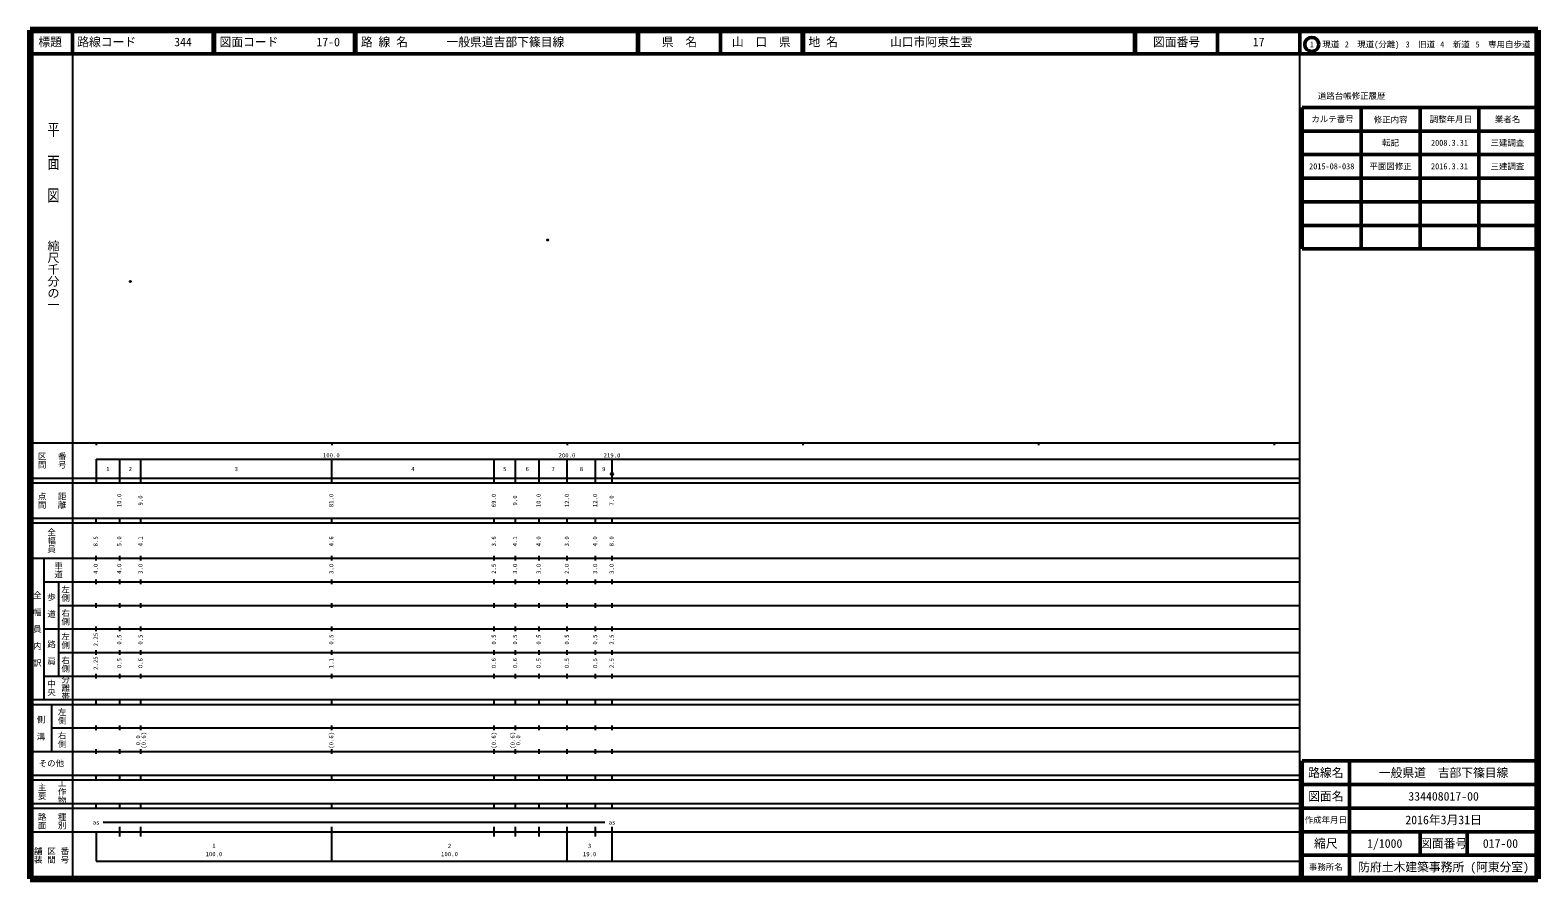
# Model space of a CAD drawing. Units: millimetres on the paper. Extents: x 40 to 680, y 20 to 380.
import ezdxf
from ezdxf.enums import TextEntityAlignment as Align

# ---------------------------------------------------------------- set-up
doc = ezdxf.new("R2010")
doc.units = ezdxf.units.MM
doc.header["$PDMODE"] = 32
doc.header["$PDSIZE"] = 0.5
doc.layers.add('M-OTRS', color=6, linetype='Continuous')
doc.layers.add('M-TTL-TXT', color=7, linetype='Continuous')
for name, color, linetype, lineweight in [('M-TTL', 2, 'Continuous', 140), ('M-TTL-BAND', 7, 'Continuous', 25), ('M-TTL-FRAM', 2, 'Continuous', 50), ('M-TTL-LINE', 7, 'Continuous', 50)]:
    doc.layers.add(name, color=color, linetype=linetype, lineweight=lineweight)
doc.styles.add('@ＭＳ ゴシック', font='')
doc.styles.add('ＭＳ ゴシック', font='')
doc.styles.get('@ＭＳ ゴシック').set_extended_font_data('@MS Gothic')
doc.styles.get('ＭＳ ゴシック').set_extended_font_data('MS Gothic')

msp = doc.modelspace()

# ---------------------------------------------------------------- hatches: boundary and pattern name
at = {"layer": 'M-TTL-BAND'}
msp.add_hatch(color=256, dxfattribs=at).paths.add_polyline_path([(287.487, 191.767, 1), (286.487, 191.767, 1)])

# ---------------------------------------------------------------- linework, layer by layer
at = {"layer": 'M-OTRS'}
for p in [(259.69, 290.967), (82.492, 273.386)]:
    msp.add_point(p, dxfattribs=at)
at = {"layer": 'M-TTL'}
for p, q in [((40, 380), (40, 20)), ((680, 380), (40, 380)), ((680, 20), (680, 380)), ((40, 20), (680, 20))]:
    msp.add_line(p, q, dxfattribs=at)
at = {"layer": 'M-TTL-BAND'}
for p, q in [((58, 370), (58, 20)), ((579, 20), (579, 370)), ((40, 205), (579, 205)), ((68, 205), (68, 204)), ((168, 205), (168, 204)), ((268, 205), (268, 204)), ((368, 205), (368, 204)), ((468, 205), (468, 204)), ((568, 205), (568, 204)), ((68, 198), (579, 198)), ((68, 198), (68, 188)), ((78, 188), (78, 198)), ((87, 188), (87, 198)), ((168, 188), (168, 198)), ((237, 188), (237, 198)), ((246, 188), (246, 198)), ((256, 188), (256, 198)), ((268, 188), (268, 198)), ((280, 188), (280, 198)), ((287, 188), (287, 198)), ((40, 190), (579, 190)), ((40, 188), (579, 188)), ((40, 173), (579, 173)), ((68, 171), (68, 173)), ((78, 171), (78, 173)), ((87, 171), (87, 173)), ((168, 171), (168, 173)), ((237, 171), (237, 173)), ((246, 171), (246, 173)), ((256, 171), (256, 173)), ((268, 171), (268, 173)), ((280, 171), (280, 173)), ((287, 171), (287, 173)), ((40, 171), (579, 171)), ((40, 156), (579, 156)), ((46, 96), (46, 156)), ((68, 155), (68, 157)), ((78, 155), (78, 157)), ((87, 155), (87, 157)), ((168, 155), (168, 157)), ((237, 155), (237, 157)), ((246, 155), (246, 157)), ((256, 155), (256, 157)), ((268, 155), (268, 157)), ((280, 155), (280, 157)), ((287, 155), (287, 157)), ((46, 146), (579, 146)), ((52, 146), (52, 106)), ((68, 145), (68, 147)), ((78, 145), (78, 147)), ((87, 145), (87, 147)), ((168, 145), (168, 147)), ((237, 145), (237, 147)), ((246, 145), (246, 147)), ((256, 145), (256, 147)), ((268, 145), (268, 147)), ((280, 145), (280, 147)), ((287, 145), (287, 147)), ((52, 136), (579, 136)), ((68, 135), (68, 137)), ((78, 135), (78, 137)), ((87, 135), (87, 137)), ((168, 135), (168, 137)), ((237, 135), (237, 137)), ((246, 135), (246, 137)), ((256, 135), (256, 137)), ((268, 135), (268, 137)), ((280, 135), (280, 137)), ((287, 135), (287, 137)), ((46, 126), (579, 126)), ((68, 125), (68, 127)), ((78, 125), (78, 127)), ((87, 125), (87, 127)), ((168, 125), (168, 127)), ((237, 125), (237, 127)), ((246, 125), (246, 127)), ((256, 125), (256, 127)), ((268, 125), (268, 127)), ((280, 125), (280, 127)), ((287, 125), (287, 127)), ((52, 116), (579, 116)), ((68, 115), (68, 117)), ((78, 115), (78, 117)), ((87, 115), (87, 117)), ((168, 115), (168, 117)), ((237, 115), (237, 117)), ((246, 115), (246, 117)), ((256, 115), (256, 117)), ((268, 115), (268, 117)), ((280, 115), (280, 117)), ((287, 115), (287, 117)), ((46, 106), (579, 106)), ((68, 105), (68, 107)), ((78, 105), (78, 107)), ((87, 105), (87, 107)), ((168, 105), (168, 107)), ((237, 105), (237, 107)), ((246, 105), (246, 107)), ((256, 105), (256, 107)), ((268, 105), (268, 107)), ((280, 105), (280, 107)), ((287, 105), (287, 107)), ((40, 96), (579, 96)), ((68, 94), (68, 96)), ((78, 94), (78, 96)), ((87, 94), (87, 96)), ((168, 94), (168, 96)), ((237, 94), (237, 96)), ((246, 94), (246, 96)), ((256, 94), (256, 96)), ((268, 94), (268, 96)), ((280, 94), (280, 96)), ((287, 94), (287, 96)), ((40, 94), (579, 94)), ((49, 94), (49, 74)), ((49, 84), (579, 84)), ((68, 83), (68, 85)), ((78, 83), (78, 85)), ((87, 83), (87, 85)), ((168, 83), (168, 85)), ((237, 83), (237, 85)), ((246, 83), (246, 85)), ((256, 83), (256, 85)), ((268, 83), (268, 85)), ((280, 83), (280, 85)), ((287, 83), (287, 85)), ((40, 74), (579, 74)), ((68, 73), (68, 75)), ((78, 73), (78, 75)), ((87, 73), (87, 75)), ((168, 73), (168, 75)), ((237, 73), (237, 75)), ((246, 73), (246, 75)), ((256, 73), (256, 75)), ((268, 73), (268, 75)), ((280, 73), (280, 75)), ((287, 73), (287, 75)), ((40, 64), (579, 64)), ((68, 62), (68, 64)), ((78, 62), (78, 64)), ((87, 62), (87, 64)), ((168, 62), (168, 64)), ((237, 62), (237, 64)), ((246, 62), (246, 64)), ((256, 62), (256, 64)), ((268, 62), (268, 64)), ((280, 62), (280, 64)), ((287, 62), (287, 64)), ((40, 62), (579, 62)), ((40, 52), (579, 52)), ((68, 50), (68, 52)), ((78, 50), (78, 52)), ((87, 50), (87, 52)), ((168, 50), (168, 52)), ((237, 50), (237, 52)), ((246, 50), (246, 52)), ((256, 50), (256, 52)), ((268, 50), (268, 52)), ((280, 50), (280, 52)), ((287, 50), (287, 52)), ((40, 50), (579, 50)), ((40, 40), (579, 40)), ((68, 40), (68, 27.5)), ((71, 44), (284, 44)), ((78, 38), (78, 42)), ((87, 38), (87, 42)), ((168, 27.5), (168, 42)), ((237, 38), (237, 42)), ((246, 38), (246, 42)), ((256, 38), (256, 42)), ((268, 27.5), (268, 42)), ((280, 38), (280, 42)), ((287, 27.5), (287, 42)), ((68, 27.5), (579, 27.5))]:
    msp.add_line(p, q, dxfattribs=at)
msp.add_circle((286.987, 191.767), 0.5, dxfattribs=at)
at = {"layer": 'M-TTL-FRAM'}
for p, q in [((580, 347.197), (580, 287.197)), ((580, 347.197), (680, 347.197)), ((580, 287.197), (680, 287.197)), ((680, 70), (580, 70)), ((580, 70), (580, 20))]:
    msp.add_line(p, q, dxfattribs=at)
at = {"layer": 'M-TTL-LINE'}
for p, q in [((58, 380), (58, 370)), ((117.75, 380), (117.75, 370)), ((118.25, 380), (118.25, 370)), ((177.75, 380), (177.75, 370)), ((178.25, 380), (178.25, 370)), ((297.75, 380), (297.75, 370)), ((298.25, 380), (298.25, 370)), ((333, 380), (333, 370)), ((367.75, 380), (367.75, 370)), ((368.25, 380), (368.25, 370)), ((508.747, 380), (508.747, 370)), ((509.247, 380), (509.247, 370)), ((543.997, 380), (543.997, 370)), ((579, 380), (579, 370)), ((40, 370), (680, 370)), ((605, 347.197), (605, 287.197)), ((630, 347.197), (630, 287.197)), ((655, 347.197), (655, 287.197)), ((580, 337.197), (680, 337.197)), ((580, 327.197), (680, 327.197)), ((580, 317.197), (680, 317.197)), ((580, 307.197), (680, 307.197)), ((580, 297.197), (680, 297.197)), ((600, 70), (600, 20)), ((680, 60), (580, 60)), ((680, 50), (580, 50)), ((680, 40), (580, 40)), ((630, 40), (630, 30)), ((650, 40), (650, 30)), ((680, 30), (580, 30))]:
    msp.add_line(p, q, dxfattribs=at)
msp.add_circle((584.031, 373.958), 3, dxfattribs=at)

# ---------------------------------------------------------------- texts
at = {"layer": 'M-TTL-BAND', "style": '@ＭＳ ゴシック', "width": 1.4}
msp.add_text('平  面  図', height=3.666, rotation=270, dxfattribs=at).set_placement((49.777, 306.475), align=Align.MIDDLE_RIGHT)
at = {"layer": 'M-TTL-BAND', "style": '@ＭＳ ゴシック'}
msp.add_text('縮尺千分の一', height=3.666, rotation=270, dxfattribs=at).set_placement((49.777, 261.03), align=Align.MIDDLE_RIGHT)
for s, p in [('区間', (45, 197.5)), ('番号', (53.5, 197.5)), ('点間', (45, 180.5)), ('距離', (53.5, 180.5)), ('全幅員', (49, 163.5)), ('車道', (52, 151)), ('全\u3000幅\u3000員\u3000内\u3000訳', (43, 126)), ('歩\u3000道', (49, 136)), ('左側', (55, 141)), ('右側', (55, 131)), ('左側', (55, 121)), ('路\u3000肩', (49, 116)), ('右側', (55, 111)), ('中央', (49, 101)), ('分離帯', (55, 101)), ('左側', (53.5, 89)), ('側\u3000溝', (44.5, 84)), ('右側', (53.5, 79)), ('主要', (45, 57)), ('工作物', (53.5, 57)), ('路面', (45, 44.5)), ('種別', (53.5, 44.5)), ('舗装', (43.333, 30)), ('区間', (49, 30)), ('番号', (54.667, 30))]:
    msp.add_text(s, height=2.566, rotation=270, dxfattribs=at).set_placement(p, align=Align.MIDDLE_CENTER)
at = {"layer": 'M-TTL-BAND', "style": 'ＭＳ ゴシック'}
for s, p in [('100.0', (167.844, 198.195)), ('200.0', (267.844, 198.195)), ('219.0', (287, 198.195)), ('1', (73, 192.405)), ('2', (82.5, 192.405)), ('3', (127.5, 192.405)), ('4', (202.5, 192.405)), ('5', (241.5, 192.405)), ('6', (251, 192.405)), ('7', (262, 192.405)), ('8', (274, 192.405)), ('9', (283.5, 192.405)), ('as', (68, 42.5)), ('as', (287, 42.5)), ('1', (118, 32.523)), ('2', (218, 32.523)), ('3', (277.5, 32.523)), ('100.0', (118, 29.033)), ('100.0', (218, 29.033)), ('19.0', (277.5, 29.033))]:
    msp.add_text(s, height=1.833, dxfattribs=at).set_placement(p, align=Align.BOTTOM_CENTER)
for s, p in [('10.0', (79.266, 180.5)), ('9.0', (88.266, 180.5)), ('81.0', (169.266, 180.5)), ('69.0', (238.266, 180.5)), ('9.0', (247.266, 180.5)), ('10.0', (257.266, 180.5)), ('12.0', (269.266, 180.5)), ('12.0', (281.266, 180.5)), ('7.0', (288.266, 180.5)), ('8.5', (69.266, 163.174)), ('5.0', (79.266, 163.174)), ('4.1', (88.266, 163.174)), ('4.6', (169.266, 163.174)), ('3.6', (238.266, 163.174)), ('4.1', (247.266, 163.174)), ('4.0', (257.266, 163.174)), ('3.0', (269.266, 163.174)), ('4.0', (281.266, 163.174)), ('8.0', (288.266, 163.174)), ('4.0', (69.266, 151.5)), ('4.0', (79.266, 151.5)), ('3.0', (88.266, 151.5)), ('3.0', (169.266, 151.5)), ('2.5', (238.266, 151.5)), ('3.0', (247.266, 151.5)), ('3.0', (257.266, 151.5)), ('2.0', (269.266, 151.5)), ('3.0', (281.266, 151.5)), ('3.0', (288.266, 151.5)), ('2.25', (69.266, 121.5)), ('0.5', (79.266, 121.5)), ('0.5', (88.266, 121.5)), ('0.5', (169.266, 121.5)), ('0.5', (238.266, 121.5)), ('0.5', (247.266, 121.5)), ('0.5', (257.266, 121.5)), ('0.5', (269.266, 121.5)), ('0.5', (281.266, 121.5)), ('2.5', (288.266, 121.5)), ('2.25', (69.266, 111.5)), ('0.5', (79.266, 111.5)), ('0.6', (88.266, 111.5)), ('1.1', (169.266, 111.5)), ('0.6', (238.266, 111.5)), ('0.6', (247.266, 111.5)), ('0.5', (257.266, 111.5)), ('0.5', (269.266, 111.5)), ('0.5', (281.266, 111.5)), ('2.5', (288.266, 111.5)), ('0.0', (87.266, 78.764)), ('(0.6)', (89.636, 78.764)), ('(0.6)', (169.266, 78.764)), ('(0.6)', (238.266, 78.764)), ('(0.6)', (246.266, 78.764)), ('0.0', (248.636, 78.764))]:
    msp.add_text(s, height=1.833, rotation=90, dxfattribs=at).set_placement(p, align=Align.BOTTOM_CENTER)
msp.add_text('その他', height=2.566, dxfattribs=at).set_placement((49, 69), align=Align.MIDDLE_CENTER)
at = {"layer": 'M-TTL-TXT', "style": 'ＭＳ ゴシック'}
for s, height, p in [('標題', 3.666, (48.5, 375)), ('県\u3000名', 3.666, (315.625, 375)), ('山\u3000口\u3000県', 3.666, (350.375, 375)), ('図面番号', 3.666, (526.622, 375)), ('17', 3.666, (561.497, 375)), ('1\u3000現道', 2.566, (589.448, 373.958)), ('2\u3000現道(分離)', 2.566, (609.619, 373.958)), ('3\u3000旧道', 2.566, (630.121, 373.958)), ('4\u3000新道', 2.566, (644.824, 373.958)), ('5\u3000専用自歩道', 2.566, (665.228, 373.958)), ('道路台帳修正履歴', 2.566, (600.968, 352.113)), ('カルテ番号', 2.566, (592.839, 342.277)), ('修正内容', 2.566, (617.509, 342.023)), ('調整年月日', 2.566, (643.089, 342.197)), ('業者名', 2.566, (667.134, 342.197)), ('転記', 2.566, (617.5, 332.245)), ('2008.3.31', 2.566, (642.5, 332.245)), ('三建調査', 2.566, (667.077, 332.189)), ('2015-08-038', 2.566, (592.5, 322.245)), ('平面図修正', 2.566, (617.5, 322.245)), ('2016.3.31', 2.566, (642.5, 322.245)), ('三建調査', 2.566, (667.077, 322.189)), ('路線名', 3.666, (590, 65)), ('路線名', 3.666, (590, 65)), ('一般県道\u3000吉部下篠目線', 3.666, (640, 65)), ('図面名', 3.666, (590, 55)), ('図面名', 3.666, (590, 55)), ('334408017-00', 3.666, (640, 55)), ('作成年月日', 2.566, (590, 45)), ('作成年月日', 2.566, (590, 45)), ('2016年3月31日', 3.666, (640, 45)), ('縮尺', 3.666, (590, 35)), ('縮尺', 3.666, (590, 35)), ('1/1000', 3.666, (615, 35)), ('図面番号', 3.666, (640, 35)), ('図面番号', 3.666, (640, 35)), ('017-00', 3.666, (664.125, 35)), ('事務所名', 2.566, (590, 25)), ('事務所名', 2.566, (590, 25)), ('防府土木建築事務所 (阿東分室)', 3.666, (640, 25))]:
    msp.add_text(s, height=height, dxfattribs=at).set_placement(p, align=Align.MIDDLE_CENTER)
for s, p in [('路線コード', (60, 375)), ('344', (101.142, 375)), ('図面コード', (120.38, 375)), ('17-0', (161.521, 375)), ('路 線 名', (180.38, 375)), ('一般県道吉部下篠目線', (216.734, 375)), ('地 名', (370.38, 375)), ('山口市阿東生雲', (405.024, 375))]:
    msp.add_text(s, height=3.666, dxfattribs=at).set_placement(p, align=Align.MIDDLE_LEFT)

doc.saveas('drawing.dxf')
